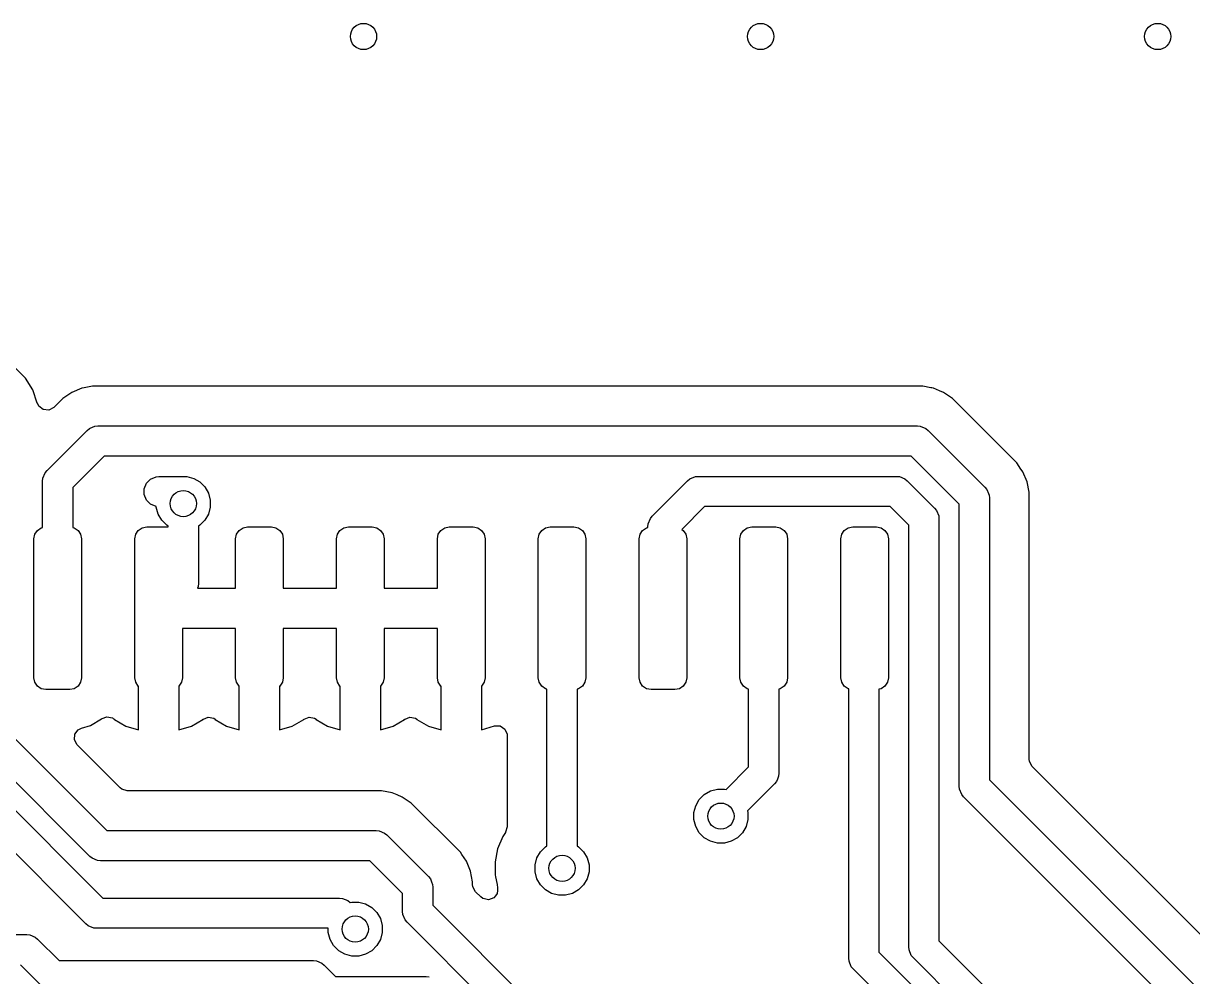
# Model space of a CAD drawing. Extents: x 2.38 to 6.32, y -6.47 to -4.51.
# Drawn here: x 3.217 to 3.797, y -5.978 to -5.505 of the extents above; entities that cross this region are included whole.
import ezdxf

# ---------------------------------------------------------------- set-up
doc = ezdxf.new("R2010")
doc.units = 0
doc.header["$MEASUREMENT"] = 0
doc.layers.add('BLACK', color=7, linetype='CONTINUOUS')

msp = doc.modelspace()

# ---------------------------------------------------------------- linework, layer by layer
at = {"layer": 'BLACK', "linetype": 'CONTINUOUS'}
for p, q in [((3.21832, -5.68117), (3.21352, -5.67636)), ((3.22189, -5.68695), (3.21832, -5.68117)), ((3.21832, -5.68117), (3.21832, -5.68117)), ((3.21832, -5.68117), (3.21832, -5.68117)), ((3.24741, -5.68598), (3.24621, -5.68621)), ((3.25142, -5.68518), (3.24741, -5.68598)), ((3.66307, -5.68518), (3.25142, -5.68518)), ((3.25142, -5.68518), (3.25142, -5.68518)), ((3.66708, -5.68598), (3.66307, -5.68518)), ((3.66307, -5.68518), (3.66307, -5.68518)), ((3.66749, -5.68606), (3.66708, -5.68598)), ((3.66708, -5.68598), (3.66708, -5.68598)), ((3.22411, -5.69365), (3.22189, -5.68695)), ((3.22189, -5.68695), (3.22189, -5.68695)), ((3.22189, -5.68695), (3.22189, -5.68695)), ((3.23676, -5.69125), (3.23234, -5.69567)), ((3.24121, -5.68827), (3.23676, -5.69125)), ((3.24616, -5.68622), (3.24121, -5.68827)), ((3.24621, -5.68621), (3.24616, -5.68622)), ((3.24621, -5.68621), (3.24621, -5.68621)), ((3.66832, -5.68622), (3.66749, -5.68606)), ((3.67138, -5.68749), (3.66832, -5.68622)), ((3.66832, -5.68622), (3.66832, -5.68622)), ((3.67327, -5.68827), (3.67138, -5.68749)), ((3.67773, -5.69125), (3.67327, -5.68827)), ((3.70973, -5.72325), (3.67773, -5.69125)), ((3.22418, -5.69363), (3.22411, -5.69365)), ((3.22486, -5.69513), (3.22418, -5.69363)), ((3.2271, -5.69681), (3.22486, -5.69513)), ((3.22989, -5.69701), (3.2271, -5.69681)), ((3.23234, -5.69567), (3.22989, -5.69701)), ((3.22895, -5.72692), (3.24879, -5.70708)), ((3.24879, -5.70708), (3.24993, -5.70615)), ((3.24993, -5.70615), (3.25029, -5.706)), ((3.25029, -5.706), (3.25263, -5.70503)), ((3.25263, -5.70503), (3.2541, -5.70488)), ((3.2541, -5.70488), (3.66039, -5.70488)), ((3.66039, -5.70488), (3.66185, -5.70503)), ((3.66185, -5.70503), (3.66455, -5.70615)), ((3.66455, -5.70615), (3.66569, -5.70708)), ((3.66569, -5.70708), (3.69391, -5.73529)), ((3.2572, -5.71988), (3.24175, -5.73533)), ((3.65728, -5.71988), (3.2572, -5.71988)), ((3.6811, -5.7437), (3.65728, -5.71988)), ((3.71176, -5.72628), (3.70973, -5.72325)), ((3.71236, -5.72719), (3.71176, -5.72628)), ((3.22675, -5.73223), (3.2269, -5.73076)), ((3.22675, -5.75524), (3.22675, -5.73223)), ((3.2269, -5.73076), (3.22802, -5.72806)), ((3.22802, -5.72806), (3.22895, -5.72692)), ((3.2782, -5.73329), (3.28027, -5.73122)), ((3.28027, -5.73122), (3.28297, -5.7301)), ((3.28297, -5.7301), (3.28444, -5.72996)), ((3.28444, -5.72996), (3.2965, -5.72996)), ((3.2965, -5.72996), (3.29687, -5.73)), ((3.29687, -5.73), (3.29826, -5.73)), ((3.29826, -5.73), (3.30166, -5.73091)), ((3.30166, -5.73091), (3.30472, -5.73267)), ((3.52895, -5.74962), (3.54649, -5.73208)), ((3.54649, -5.73208), (3.54762, -5.73115)), ((3.54762, -5.73115), (3.55033, -5.73003)), ((3.55033, -5.73003), (3.55179, -5.72988)), ((3.55179, -5.72988), (3.65003, -5.72988)), ((3.65003, -5.72988), (3.6515, -5.73003)), ((3.6515, -5.73003), (3.6542, -5.73115)), ((3.6542, -5.73115), (3.65534, -5.73208)), ((3.65534, -5.73208), (3.66891, -5.74565)), ((3.71237, -5.72721), (3.71236, -5.72719)), ((3.71271, -5.72771), (3.71237, -5.72721)), ((3.71476, -5.73266), (3.71271, -5.72771)), ((3.24175, -5.73533), (3.24175, -5.75524)), ((3.27708, -5.736), (3.2782, -5.73329)), ((3.27708, -5.73892), (3.27708, -5.736)), ((3.30472, -5.73267), (3.30721, -5.73516)), ((3.30721, -5.73516), (3.30897, -5.73822)), ((3.30897, -5.73822), (3.30988, -5.74162)), ((3.69391, -5.73529), (3.69484, -5.73643)), ((3.69484, -5.73643), (3.69568, -5.73846)), ((3.71578, -5.7378), (3.71476, -5.73266)), ((3.71581, -5.73792), (3.71578, -5.7378)), ((3.71581, -5.87016), (3.71581, -5.73792)), ((3.71581, -5.73792), (3.71581, -5.73792)), ((3.2782, -5.74163), (3.27708, -5.73892)), ((3.28027, -5.7437), (3.2782, -5.74163)), ((3.28297, -5.74482), (3.28027, -5.7437)), ((3.30988, -5.74162), (3.30988, -5.74514)), ((3.6811, -5.88348), (3.6811, -5.7437)), ((3.69568, -5.73846), (3.69596, -5.73913)), ((3.69596, -5.73913), (3.6961, -5.7406)), ((3.6961, -5.7406), (3.6961, -5.88038)), ((3.28311, -5.74483), (3.28297, -5.74482)), ((3.28311, -5.74514), (3.28311, -5.74483)), ((3.28403, -5.74855), (3.28311, -5.74514)), ((3.28579, -5.7516), (3.28403, -5.74855)), ((3.30897, -5.74855), (3.30721, -5.7516)), ((3.30988, -5.74514), (3.30897, -5.74855)), ((3.52802, -5.75075), (3.52895, -5.74962)), ((3.5549, -5.74488), (3.54361, -5.75617)), ((3.64693, -5.74488), (3.5549, -5.74488)), ((3.6561, -5.75406), (3.64693, -5.74488)), ((3.66891, -5.74565), (3.66984, -5.74679)), ((3.66984, -5.74679), (3.67096, -5.74949)), ((3.67096, -5.74949), (3.6711, -5.75095)), ((3.22417, -5.75665), (3.22609, -5.75537)), ((3.22609, -5.75537), (3.22675, -5.75524)), ((3.24175, -5.75524), (3.24242, -5.75537)), ((3.24242, -5.75537), (3.24433, -5.75665)), ((3.27417, -5.75665), (3.27609, -5.75537)), ((3.27609, -5.75537), (3.27835, -5.75492)), ((3.27835, -5.75492), (3.289, -5.75492)), ((3.28828, -5.75409), (3.28579, -5.7516)), ((3.289, -5.75451), (3.28828, -5.75409)), ((3.289, -5.75492), (3.289, -5.75451)), ((3.30472, -5.75409), (3.304, -5.75451)), ((3.304, -5.75451), (3.304, -5.78303)), ((3.30721, -5.7516), (3.30472, -5.75409)), ((3.32417, -5.75665), (3.32609, -5.75537)), ((3.32609, -5.75537), (3.32835, -5.75492)), ((3.32835, -5.75492), (3.34016, -5.75492)), ((3.34016, -5.75492), (3.34242, -5.75537)), ((3.34242, -5.75537), (3.34433, -5.75665)), ((3.37417, -5.75665), (3.37609, -5.75537)), ((3.37609, -5.75537), (3.37835, -5.75492)), ((3.37835, -5.75492), (3.39016, -5.75492)), ((3.39016, -5.75492), (3.39242, -5.75537)), ((3.39242, -5.75537), (3.39433, -5.75665)), ((3.42417, -5.75665), (3.42609, -5.75537)), ((3.42609, -5.75537), (3.42835, -5.75492)), ((3.42835, -5.75492), (3.44016, -5.75492)), ((3.44016, -5.75492), (3.44242, -5.75537)), ((3.44242, -5.75537), (3.44433, -5.75665)), ((3.47417, -5.75665), (3.47609, -5.75537)), ((3.47609, -5.75537), (3.47835, -5.75492)), ((3.47835, -5.75492), (3.49016, -5.75492)), ((3.49016, -5.75492), (3.49242, -5.75537)), ((3.49242, -5.75537), (3.49433, -5.75665)), ((3.52417, -5.75665), (3.52609, -5.75537)), ((3.52609, -5.75537), (3.52675, -5.75524)), ((3.52675, -5.75492), (3.5269, -5.75346)), ((3.52675, -5.75524), (3.52675, -5.75492)), ((3.5269, -5.75346), (3.52802, -5.75075)), ((3.57417, -5.75665), (3.57609, -5.75537)), ((3.57609, -5.75537), (3.57835, -5.75492)), ((3.57835, -5.75492), (3.59016, -5.75492)), ((3.59016, -5.75492), (3.59242, -5.75537)), ((3.59242, -5.75537), (3.59433, -5.75665)), ((3.62417, -5.75665), (3.62609, -5.75537)), ((3.62609, -5.75537), (3.62835, -5.75492)), ((3.62835, -5.75492), (3.64016, -5.75492)), ((3.64016, -5.75492), (3.64242, -5.75537)), ((3.64242, -5.75537), (3.64433, -5.75665)), ((3.6561, -5.96319), (3.6561, -5.75406)), ((3.6711, -5.75095), (3.6711, -5.96009)), ((3.22244, -5.76083), (3.22289, -5.75857)), ((3.22244, -5.82972), (3.22244, -5.76083)), ((3.22289, -5.75857), (3.22417, -5.75665)), ((3.24433, -5.75665), (3.24561, -5.75857)), ((3.24561, -5.75857), (3.24606, -5.76083)), ((3.24606, -5.76083), (3.24606, -5.82972)), ((3.27244, -5.76083), (3.27289, -5.75857)), ((3.27244, -5.82972), (3.27244, -5.76083)), ((3.27289, -5.75857), (3.27417, -5.75665)), ((3.32244, -5.76083), (3.32289, -5.75857)), ((3.32244, -5.78528), (3.32244, -5.76083)), ((3.32289, -5.75857), (3.32417, -5.75665)), ((3.34433, -5.75665), (3.34561, -5.75857)), ((3.34561, -5.75857), (3.34606, -5.76083)), ((3.34606, -5.76083), (3.34606, -5.78528)), ((3.37244, -5.76083), (3.37289, -5.75857)), ((3.37244, -5.78528), (3.37244, -5.76083)), ((3.37289, -5.75857), (3.37417, -5.75665)), ((3.39433, -5.75665), (3.39561, -5.75857)), ((3.39561, -5.75857), (3.39606, -5.76083)), ((3.39606, -5.76083), (3.39606, -5.78528)), ((3.42244, -5.76083), (3.42289, -5.75857)), ((3.42244, -5.78528), (3.42244, -5.76083)), ((3.42289, -5.75857), (3.42417, -5.75665)), ((3.44433, -5.75665), (3.44561, -5.75857)), ((3.44561, -5.75857), (3.44606, -5.76083)), ((3.44606, -5.76083), (3.44606, -5.82972)), ((3.47244, -5.76083), (3.47289, -5.75857)), ((3.47244, -5.82972), (3.47244, -5.76083)), ((3.47289, -5.75857), (3.47417, -5.75665)), ((3.49433, -5.75665), (3.49561, -5.75857)), ((3.49561, -5.75857), (3.49606, -5.76083)), ((3.49606, -5.76083), (3.49606, -5.82972)), ((3.52244, -5.76083), (3.52289, -5.75857)), ((3.52244, -5.82972), (3.52244, -5.76083)), ((3.52289, -5.75857), (3.52417, -5.75665)), ((3.54361, -5.75617), (3.54433, -5.75665)), ((3.54433, -5.75665), (3.54561, -5.75857)), ((3.54561, -5.75857), (3.54606, -5.76083)), ((3.54606, -5.76083), (3.54606, -5.82972)), ((3.57244, -5.76083), (3.57289, -5.75857)), ((3.57244, -5.82972), (3.57244, -5.76083)), ((3.57289, -5.75857), (3.57417, -5.75665)), ((3.59433, -5.75665), (3.59561, -5.75857)), ((3.59561, -5.75857), (3.59606, -5.76083)), ((3.59606, -5.76083), (3.59606, -5.82972)), ((3.62244, -5.76083), (3.62289, -5.75857)), ((3.62244, -5.82972), (3.62244, -5.76083)), ((3.62289, -5.75857), (3.62417, -5.75665)), ((3.64433, -5.75665), (3.64561, -5.75857)), ((3.64561, -5.75857), (3.64606, -5.76083)), ((3.64606, -5.76083), (3.64606, -5.82972)), ((3.30385, -5.78449), (3.30353, -5.78528)), ((3.304, -5.78303), (3.30385, -5.78449)), ((3.30353, -5.78528), (3.32244, -5.78528)), ((3.34606, -5.78528), (3.37244, -5.78528)), ((3.39606, -5.78528), (3.42244, -5.78528)), ((3.32244, -5.80528), (3.29606, -5.80528)), ((3.29606, -5.80528), (3.29606, -5.82972)), ((3.32244, -5.82972), (3.32244, -5.80528)), ((3.37244, -5.80528), (3.34606, -5.80528)), ((3.34606, -5.80528), (3.34606, -5.82972)), ((3.37244, -5.82972), (3.37244, -5.80528)), ((3.42244, -5.80528), (3.39606, -5.80528)), ((3.39606, -5.80528), (3.39606, -5.82972)), ((3.42244, -5.82972), (3.42244, -5.80528)), ((3.13419, -5.81649), (3.25666, -5.93896)), ((3.24825, -5.95177), (3.12578, -5.8293)), ((3.22289, -5.83198), (3.22244, -5.82972)), ((3.24606, -5.82972), (3.24561, -5.83198)), ((3.27289, -5.83198), (3.27244, -5.82972)), ((3.29606, -5.82972), (3.29561, -5.83198)), ((3.32289, -5.83198), (3.32244, -5.82972)), ((3.34606, -5.82972), (3.34561, -5.83198)), ((3.37289, -5.83198), (3.37244, -5.82972)), ((3.39606, -5.82972), (3.39561, -5.83198)), ((3.42289, -5.83198), (3.42244, -5.82972)), ((3.44606, -5.82972), (3.44561, -5.83198)), ((3.47289, -5.83198), (3.47244, -5.82972)), ((3.49606, -5.82972), (3.49561, -5.83198)), ((3.52289, -5.83198), (3.52244, -5.82972)), ((3.54606, -5.82972), (3.54561, -5.83198)), ((3.57289, -5.83198), (3.57244, -5.82972)), ((3.59606, -5.82972), (3.59561, -5.83198)), ((3.62289, -5.83198), (3.62244, -5.82972)), ((3.64606, -5.82972), (3.64561, -5.83198)), ((3.22417, -5.8339), (3.22289, -5.83198)), ((3.22609, -5.83518), (3.22417, -5.8339)), ((3.22835, -5.83563), (3.22609, -5.83518)), ((3.24016, -5.83563), (3.22835, -5.83563)), ((3.24242, -5.83518), (3.24016, -5.83563)), ((3.24433, -5.8339), (3.24242, -5.83518)), ((3.24561, -5.83198), (3.24433, -5.8339)), ((3.27417, -5.8339), (3.27289, -5.83198)), ((3.27425, -5.83395), (3.27417, -5.8339)), ((3.27425, -5.85551), (3.27425, -5.83395)), ((3.29433, -5.8339), (3.29425, -5.83395)), ((3.29425, -5.83395), (3.29425, -5.85551)), ((3.29561, -5.83198), (3.29433, -5.8339)), ((3.32417, -5.8339), (3.32289, -5.83198)), ((3.32425, -5.83395), (3.32417, -5.8339)), ((3.32425, -5.85551), (3.32425, -5.83395)), ((3.34433, -5.8339), (3.34425, -5.83395)), ((3.34425, -5.83395), (3.34425, -5.85551)), ((3.34561, -5.83198), (3.34433, -5.8339)), ((3.37417, -5.8339), (3.37289, -5.83198)), ((3.37425, -5.83395), (3.37417, -5.8339)), ((3.37425, -5.85551), (3.37425, -5.83395)), ((3.39433, -5.8339), (3.39425, -5.83395)), ((3.39425, -5.83395), (3.39425, -5.85551)), ((3.39561, -5.83198), (3.39433, -5.8339)), ((3.42417, -5.8339), (3.42289, -5.83198)), ((3.42425, -5.83395), (3.42417, -5.8339)), ((3.42425, -5.85551), (3.42425, -5.83395)), ((3.44433, -5.8339), (3.44425, -5.83395)), ((3.44425, -5.83395), (3.44425, -5.85551)), ((3.44561, -5.83198), (3.44433, -5.8339)), ((3.47417, -5.8339), (3.47289, -5.83198)), ((3.47609, -5.83518), (3.47417, -5.8339)), ((3.47675, -5.83531), (3.47609, -5.83518)), ((3.47675, -5.91308), (3.47675, -5.83531)), ((3.49242, -5.83518), (3.49175, -5.83531)), ((3.49175, -5.83531), (3.49175, -5.91308)), ((3.49433, -5.8339), (3.49242, -5.83518)), ((3.49561, -5.83198), (3.49433, -5.8339)), ((3.52417, -5.8339), (3.52289, -5.83198)), ((3.52609, -5.83518), (3.52417, -5.8339)), ((3.52835, -5.83563), (3.52609, -5.83518)), ((3.54016, -5.83563), (3.52835, -5.83563)), ((3.54242, -5.83518), (3.54016, -5.83563)), ((3.54433, -5.8339), (3.54242, -5.83518)), ((3.54561, -5.83198), (3.54433, -5.8339)), ((3.57417, -5.8339), (3.57289, -5.83198)), ((3.57609, -5.83518), (3.57417, -5.8339)), ((3.57675, -5.83531), (3.57609, -5.83518)), ((3.57675, -5.87396), (3.57675, -5.83531)), ((3.59242, -5.83518), (3.59175, -5.83531)), ((3.59175, -5.83531), (3.59175, -5.87707)), ((3.59433, -5.8339), (3.59242, -5.83518)), ((3.59561, -5.83198), (3.59433, -5.8339)), ((3.62417, -5.8339), (3.62289, -5.83198)), ((3.62609, -5.83518), (3.62417, -5.8339)), ((3.62636, -5.83523), (3.62609, -5.83518)), ((3.62636, -5.9688), (3.62636, -5.83523)), ((3.64242, -5.83518), (3.64136, -5.83539)), ((3.64136, -5.83539), (3.64136, -5.9657)), ((3.64433, -5.8339), (3.64242, -5.83518)), ((3.64561, -5.83198), (3.64433, -5.8339)), ((3.19175, -5.8387), (3.25852, -5.90547)), ((3.25011, -5.91827), (3.17895, -5.84711)), ((3.246, -5.85469), (3.25041, -5.85342)), ((3.25041, -5.85342), (3.25598, -5.85012)), ((3.25598, -5.85012), (3.25625, -5.84996)), ((3.25598, -5.85012), (3.25598, -5.85012)), ((3.25625, -5.84996), (3.25627, -5.85001)), ((3.25627, -5.85001), (3.25858, -5.8491)), ((3.25858, -5.8491), (3.26132, -5.84965)), ((3.26132, -5.84965), (3.26207, -5.8502)), ((3.26207, -5.8502), (3.2621, -5.85017)), ((3.2621, -5.85017), (3.26234, -5.85036)), ((3.26234, -5.85036), (3.26798, -5.85369)), ((3.26798, -5.85369), (3.27425, -5.85551)), ((3.29425, -5.85551), (3.30053, -5.85369)), ((3.30053, -5.85369), (3.30616, -5.85036)), ((3.30616, -5.85036), (3.30621, -5.85032)), ((3.30621, -5.85032), (3.30626, -5.8503)), ((3.30626, -5.8503), (3.30643, -5.8502)), ((3.30643, -5.8502), (3.30645, -5.85023)), ((3.30645, -5.85023), (3.30881, -5.8493)), ((3.30881, -5.8493), (3.31155, -5.84984)), ((3.31155, -5.84984), (3.31229, -5.85032)), ((3.31229, -5.85032), (3.31234, -5.85036)), ((3.31234, -5.85036), (3.31798, -5.85369)), ((3.31798, -5.85369), (3.32425, -5.85551)), ((3.34425, -5.85551), (3.35053, -5.85369)), ((3.35053, -5.85369), (3.35616, -5.85036)), ((3.35616, -5.85036), (3.35621, -5.85032)), ((3.35621, -5.85032), (3.35626, -5.8503)), ((3.35626, -5.8503), (3.35643, -5.8502)), ((3.35643, -5.8502), (3.35645, -5.85023)), ((3.35645, -5.85023), (3.35881, -5.8493)), ((3.35881, -5.8493), (3.36155, -5.84984)), ((3.36155, -5.84984), (3.36229, -5.85032)), ((3.36229, -5.85032), (3.36234, -5.85036)), ((3.36234, -5.85036), (3.36798, -5.85369)), ((3.36798, -5.85369), (3.37425, -5.85551)), ((3.39425, -5.85551), (3.40053, -5.85369)), ((3.40053, -5.85369), (3.40616, -5.85036)), ((3.40616, -5.85036), (3.40621, -5.85032)), ((3.40621, -5.85032), (3.40626, -5.8503)), ((3.40626, -5.8503), (3.40643, -5.8502)), ((3.40643, -5.8502), (3.40645, -5.85023)), ((3.40645, -5.85023), (3.40881, -5.8493)), ((3.40881, -5.8493), (3.41155, -5.84984)), ((3.41155, -5.84984), (3.41229, -5.85032)), ((3.41229, -5.85032), (3.41234, -5.85036)), ((3.41234, -5.85036), (3.41798, -5.85369)), ((3.41798, -5.85369), (3.42425, -5.85551)), ((3.44425, -5.85551), (3.4507, -5.85364)), ((3.4507, -5.85364), (3.4535, -5.85365)), ((3.4535, -5.85365), (3.45584, -5.85516)), ((3.24254, -5.86051), (3.24274, -5.85772)), ((3.24274, -5.85772), (3.24442, -5.85549)), ((3.24442, -5.85549), (3.246, -5.85469)), ((3.45584, -5.85516), (3.457, -5.85771)), ((3.457, -5.85771), (3.45705, -5.8584)), ((3.45705, -5.8584), (3.45705, -5.90365)), ((3.24388, -5.86297), (3.24254, -5.86051)), ((3.26523, -5.88431), (3.24388, -5.86297)), ((3.71592, -5.87122), (3.71581, -5.87016)), ((3.71726, -5.87367), (3.71592, -5.87122)), ((3.56556, -5.88516), (3.57675, -5.87396)), ((3.59175, -5.87707), (3.59161, -5.87853)), ((3.81787, -5.97428), (3.71726, -5.87367)), ((3.58956, -5.88237), (3.57616, -5.89577)), ((3.59049, -5.88124), (3.58956, -5.88237)), ((3.59098, -5.88006), (3.59049, -5.88124)), ((3.59161, -5.87853), (3.59098, -5.88006)), ((3.6961, -5.88038), (3.91206, -6.09633)), ((3.26605, -5.88498), (3.26523, -5.88431)), ((3.26874, -5.88577), (3.26605, -5.88498)), ((3.39476, -5.88577), (3.26874, -5.88577)), ((3.40001, -5.88681), (3.39476, -5.88577)), ((3.39476, -5.88577), (3.39476, -5.88577)), ((3.40243, -5.88782), (3.40001, -5.88681)), ((3.40001, -5.88681), (3.40001, -5.88681)), ((3.40496, -5.88886), (3.40243, -5.88782)), ((3.40942, -5.89184), (3.40496, -5.88886)), ((3.55228, -5.89011), (3.55477, -5.88762)), ((3.55477, -5.88762), (3.55783, -5.88586)), ((3.55783, -5.88586), (3.56123, -5.88495)), ((3.56123, -5.88495), (3.56475, -5.88495)), ((3.56475, -5.88495), (3.56556, -5.88516)), ((3.68125, -5.88495), (3.6811, -5.88348)), ((3.68237, -5.88765), (3.68125, -5.88495)), ((3.6833, -5.88879), (3.68237, -5.88765)), ((3.90365, -6.10914), (3.6833, -5.88879)), ((3.43386, -5.91628), (3.40942, -5.89184)), ((3.40942, -5.89184), (3.40942, -5.89184)), ((3.40942, -5.89184), (3.40942, -5.89184)), ((3.54961, -5.89657), (3.55052, -5.89316)), ((3.55052, -5.89316), (3.55228, -5.89011)), ((3.54961, -5.90009), (3.54961, -5.89657)), ((3.55052, -5.9035), (3.54961, -5.90009)), ((3.57638, -5.90009), (3.57546, -5.9035)), ((3.57616, -5.89577), (3.57638, -5.89657)), ((3.57638, -5.89657), (3.57638, -5.90009)), ((3.25852, -5.90547), (3.39208, -5.90547)), ((3.39208, -5.90547), (3.39354, -5.90562)), ((3.39354, -5.90562), (3.39624, -5.90674)), ((3.45705, -5.90365), (3.45626, -5.90633)), ((3.55228, -5.90655), (3.55052, -5.9035)), ((3.57546, -5.9035), (3.5737, -5.90655)), ((3.39624, -5.90674), (3.39738, -5.90767)), ((3.39738, -5.90767), (3.41803, -5.92832)), ((3.45483, -5.90848), (3.45232, -5.91452)), ((3.45621, -5.9064), (3.45483, -5.90848)), ((3.45626, -5.90633), (3.45621, -5.9064)), ((3.55477, -5.90904), (3.55228, -5.90655)), ((3.55783, -5.9108), (3.55477, -5.90904)), ((3.56123, -5.91172), (3.55783, -5.9108)), ((3.56475, -5.91172), (3.56123, -5.91172)), ((3.56816, -5.9108), (3.56475, -5.91172)), ((3.57121, -5.90904), (3.56816, -5.9108)), ((3.5737, -5.90655), (3.57121, -5.90904)), ((3.4346, -5.91739), (3.43386, -5.91628)), ((3.43386, -5.91628), (3.43386, -5.91628)), ((3.43684, -5.92074), (3.4346, -5.91739)), ((3.45232, -5.91452), (3.45105, -5.92093)), ((3.45232, -5.91452), (3.45232, -5.91452)), ((3.47178, -5.91904), (3.47354, -5.91599)), ((3.47354, -5.91599), (3.47603, -5.91349)), ((3.47603, -5.91349), (3.47675, -5.91308)), ((3.49175, -5.91308), (3.49247, -5.91349)), ((3.49247, -5.91349), (3.49496, -5.91599)), ((3.49496, -5.91599), (3.49672, -5.91904)), ((3.25125, -5.91921), (3.25011, -5.91827)), ((3.25395, -5.92033), (3.25125, -5.91921)), ((3.25541, -5.92047), (3.25395, -5.92033)), ((3.38897, -5.92047), (3.25541, -5.92047)), ((3.40523, -5.93673), (3.38897, -5.92047)), ((3.43889, -5.92569), (3.43684, -5.92074)), ((3.45105, -5.92093), (3.45105, -5.92748)), ((3.47087, -5.92244), (3.47178, -5.91904)), ((3.47087, -5.92597), (3.47087, -5.92244)), ((3.49672, -5.91904), (3.49764, -5.92244)), ((3.49764, -5.92244), (3.49764, -5.92597)), ((3.41803, -5.92832), (3.41896, -5.92946)), ((3.41896, -5.92946), (3.41954, -5.93084)), ((3.43993, -5.93094), (3.43889, -5.92569)), ((3.45105, -5.92748), (3.45125, -5.92847)), ((3.45125, -5.92847), (3.45201, -5.93231)), ((3.47178, -5.92937), (3.47087, -5.92597)), ((3.47354, -5.93242), (3.47178, -5.92937)), ((3.49672, -5.92937), (3.49496, -5.93242)), ((3.49764, -5.92597), (3.49672, -5.92937)), ((3.41954, -5.93084), (3.42008, -5.93216)), ((3.42008, -5.93216), (3.42023, -5.93362)), ((3.42023, -5.93362), (3.42023, -5.94253)), ((3.43993, -5.93231), (3.43993, -5.93094)), ((3.43993, -5.93094), (3.43993, -5.93094)), ((3.44005, -5.93337), (3.43993, -5.93231)), ((3.44139, -5.93582), (3.44005, -5.93337)), ((3.45201, -5.93231), (3.45233, -5.93391)), ((3.45221, -5.93526), (3.45211, -5.93662)), ((3.45233, -5.93391), (3.45221, -5.93526)), ((3.47603, -5.93491), (3.47354, -5.93242)), ((3.47909, -5.93668), (3.47603, -5.93491)), ((3.49247, -5.93491), (3.48942, -5.93668)), ((3.49496, -5.93242), (3.49247, -5.93491)), ((3.25666, -5.93896), (3.37386, -5.93896)), ((3.37386, -5.93896), (3.37533, -5.93911)), ((3.37533, -5.93911), (3.37803, -5.94023)), ((3.37803, -5.94023), (3.37917, -5.94116)), ((3.37917, -5.94116), (3.37997, -5.94095)), ((3.37997, -5.94095), (3.38349, -5.94095)), ((3.38349, -5.94095), (3.38689, -5.94186)), ((3.40523, -5.94564), (3.40523, -5.93673)), ((3.44396, -5.93839), (3.44139, -5.93582)), ((3.44501, -5.93919), (3.44396, -5.93839)), ((3.44504, -5.9392), (3.44501, -5.93919)), ((3.44509, -5.93924), (3.44504, -5.9392)), ((3.44641, -5.93952), (3.44509, -5.93924)), ((3.44773, -5.93984), (3.44641, -5.93952)), ((3.44777, -5.93982), (3.44773, -5.93984)), ((3.44782, -5.93983), (3.44777, -5.93982)), ((3.44909, -5.93936), (3.44782, -5.93983)), ((3.45036, -5.93891), (3.44909, -5.93936)), ((3.45039, -5.93887), (3.45036, -5.93891)), ((3.45044, -5.93885), (3.45039, -5.93887)), ((3.45125, -5.93777), (3.45044, -5.93885)), ((3.45208, -5.9367), (3.45125, -5.93777)), ((3.45211, -5.93662), (3.45208, -5.93665)), ((3.45208, -5.93665), (3.45208, -5.9367)), ((3.48249, -5.93759), (3.47909, -5.93668)), ((3.48601, -5.93759), (3.48249, -5.93759)), ((3.48942, -5.93668), (3.48601, -5.93759)), ((3.38689, -5.94186), (3.38995, -5.94362)), ((3.38995, -5.94362), (3.39244, -5.94611)), ((3.39244, -5.94611), (3.3942, -5.94916)), ((3.40537, -5.9471), (3.40523, -5.94564)), ((3.42023, -5.94253), (3.54303, -6.06533)), ((3.24938, -5.9527), (3.24825, -5.95177)), ((3.3942, -5.94916), (3.39511, -5.95257)), ((3.39511, -5.95257), (3.39511, -5.95609)), ((3.40649, -5.9498), (3.40537, -5.9471)), ((3.40743, -5.95094), (3.40649, -5.9498)), ((3.53462, -6.07814), (3.40743, -5.95094)), ((3.19619, -5.95707), (3.21896, -5.95707)), ((3.21896, -5.95707), (3.22042, -5.95721)), ((3.22042, -5.95721), (3.22313, -5.95833)), ((3.22313, -5.95833), (3.22426, -5.95926)), ((3.25209, -5.95382), (3.24938, -5.9527)), ((3.25355, -5.95396), (3.25209, -5.95382)), ((3.36834, -5.95396), (3.25355, -5.95396)), ((3.36834, -5.95609), (3.36834, -5.95396)), ((3.36926, -5.9595), (3.36834, -5.95609)), ((3.39511, -5.95609), (3.3942, -5.9595)), ((3.22426, -5.95926), (3.23496, -5.96996)), ((3.37102, -5.96255), (3.36926, -5.9595)), ((3.37351, -5.96504), (3.37102, -5.96255)), ((3.39244, -5.96255), (3.38995, -5.96504)), ((3.3942, -5.9595), (3.39244, -5.96255)), ((3.65625, -5.96466), (3.6561, -5.96319)), ((3.6711, -5.96009), (3.74546, -6.03444)), ((3.23496, -5.96996), (3.36102, -5.96996)), ((3.36102, -5.96996), (3.36249, -5.97011)), ((3.37656, -5.9668), (3.37351, -5.96504)), ((3.37997, -5.96772), (3.37656, -5.9668)), ((3.38349, -5.96772), (3.37997, -5.96772)), ((3.38689, -5.9668), (3.38349, -5.96772)), ((3.38995, -5.96504), (3.38689, -5.9668)), ((3.6265, -5.97027), (3.62636, -5.9688)), ((3.64136, -5.9657), (3.70609, -6.03043)), ((3.65737, -5.96736), (3.65625, -5.96466)), ((3.6583, -5.9685), (3.65737, -5.96736)), ((3.73266, -6.04285), (3.6583, -5.9685)), ((3.22655, -5.98277), (3.21585, -5.97207)), ((3.36249, -5.97011), (3.36519, -5.97123)), ((3.36519, -5.97123), (3.36633, -5.97216)), ((3.36633, -5.97216), (3.37199, -5.97783)), ((3.62762, -5.97297), (3.6265, -5.97027)), ((3.62855, -5.97411), (3.62762, -5.97297)), ((3.69329, -6.03884), (3.62855, -5.97411)), ((3.37199, -5.97783), (3.41689, -5.97783)), ((3.41689, -5.97783), (3.41835, -5.97797))]:
    msp.add_line(p, q, dxfattribs=at)
at = {"layer": 'BLACK'}
for centre in [(3.38583, -5.51181), (3.58268, -5.51181), (3.77953, -5.51181), (3.2965, -5.74338), (3.56299, -5.89833), (3.48425, -5.9242), (3.38173, -5.95433)]:
    msp.add_circle(centre, 0.0065, dxfattribs=at)

doc.saveas('drawing.dxf')
